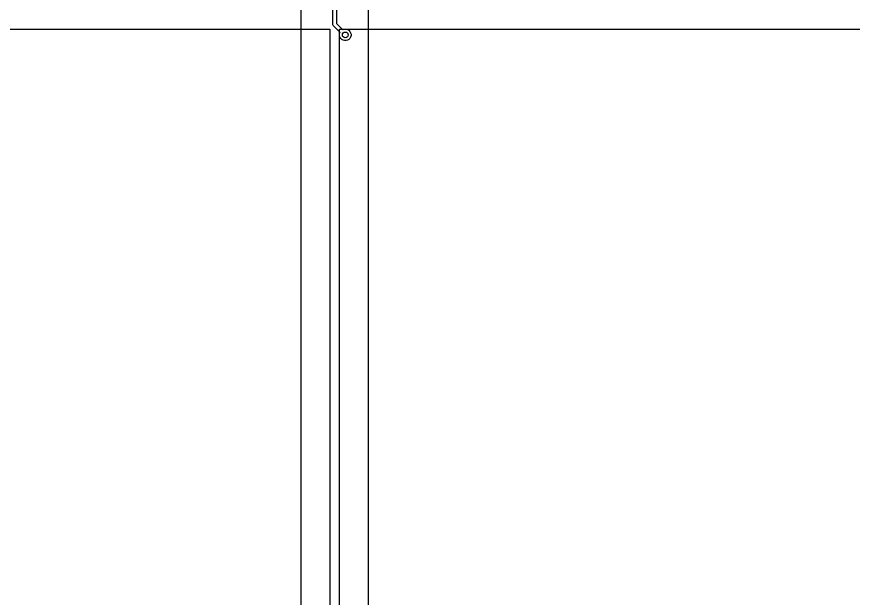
# Model space of a CAD drawing. Header units: millimetres. Extents: x 45 to 545, y -265 to -129.
# Drawn here: x 133.46 to 176.96, y -235.23 to -204.98 of the extents above; entities that cross this region are included whole.
import ezdxf

# ---------------------------------------------------------------- set-up
doc = ezdxf.new("R2010")
doc.units = ezdxf.units.MM
for name, color, linetype, true_color in [('B.Cu', 151, 'CONTINUOUS', 0x6fccdb), ('F.Cu', 241, 'CONTINUOUS', 0xe27299), ('User.4', 31, 'CONTINUOUS', 0xd8c852)]:
    doc.layers.add(name, color=color, linetype=linetype, true_color=true_color)

msp = doc.modelspace()

# ---------------------------------------------------------------- linework, layer by layer
at = {"layer": 'B.Cu', "linetype": 'CONTINUOUS'}
for p, q in [((149.9, -205.375), (149.9, -162.341421)), ((150.1, -162.3), (150.1, -205.333578)), ((149.901921, -205.394509), (149.9, -205.375)), ((149.916853, -205.430557), (149.901921, -205.394509)), ((149.929289, -205.445711), (149.916853, -205.430557)), ((150.280499, -205.796921), (149.929289, -205.445711)), ((150.1, -205.333578), (150.421921, -205.655499)), ((150.421921, -205.655499), (150.435195, -205.647836)), ((150.435195, -205.647836), (150.510842, -205.627567)), ((150.510842, -205.627567), (150.589158, -205.627567)), ((150.589158, -205.627567), (150.664805, -205.647836)), ((150.664805, -205.647836), (150.732628, -205.686994)), ((150.732628, -205.686994), (150.788006, -205.742372)), ((150.788006, -205.742372), (150.827164, -205.810195)), ((150.252567, -205.885842), (150.272836, -205.810195)), ((150.252567, -205.964158), (150.252567, -205.885842)), ((150.272836, -206.039805), (150.252567, -205.964158)), ((150.272836, -205.810195), (150.280499, -205.796921)), ((150.311994, -206.107628), (150.272836, -206.039805)), ((150.367372, -206.163006), (150.311994, -206.107628)), ((150.435195, -206.202164), (150.367372, -206.163006)), ((150.732628, -206.163006), (150.664805, -206.202164)), ((150.788006, -206.107628), (150.732628, -206.163006)), ((150.827164, -206.039805), (150.788006, -206.107628)), ((150.827164, -205.810195), (150.847433, -205.885842)), ((150.847433, -205.964158), (150.827164, -206.039805)), ((150.847433, -205.885842), (150.847433, -205.964158)), ((150.510842, -206.222433), (150.435195, -206.202164)), ((150.589158, -206.222433), (150.510842, -206.222433)), ((150.664805, -206.202164), (150.589158, -206.222433))]:
    msp.add_line(p, q, dxfattribs=at)
at = {"layer": 'B.Cu'}
msp.add_circle((150.55, -205.925), 0.15, dxfattribs=at)
at = {"layer": 'F.Cu', "linetype": 'CONTINUOUS'}
for p, q in [((121.25, -205.625), (149.75, -205.625)), ((149.75, -205.625), (149.75, -246.125)), ((150.25, -246.125), (150.25, -205.625)), ((150.25, -205.625), (178.75, -205.625))]:
    msp.add_line(p, q, dxfattribs=at)
at = {"layer": 'F.Cu'}
msp.add_circle((150.55, -205.925), 0.15, dxfattribs=at)
at = {"layer": 'User.4', "linetype": 'CONTINUOUS'}
for p, q in [((148.25, -246.125), (148.25, -164.125)), ((151.75, -246.125), (151.75, -164.125))]:
    msp.add_line(p, q, dxfattribs=at)

doc.saveas('drawing.dxf')
